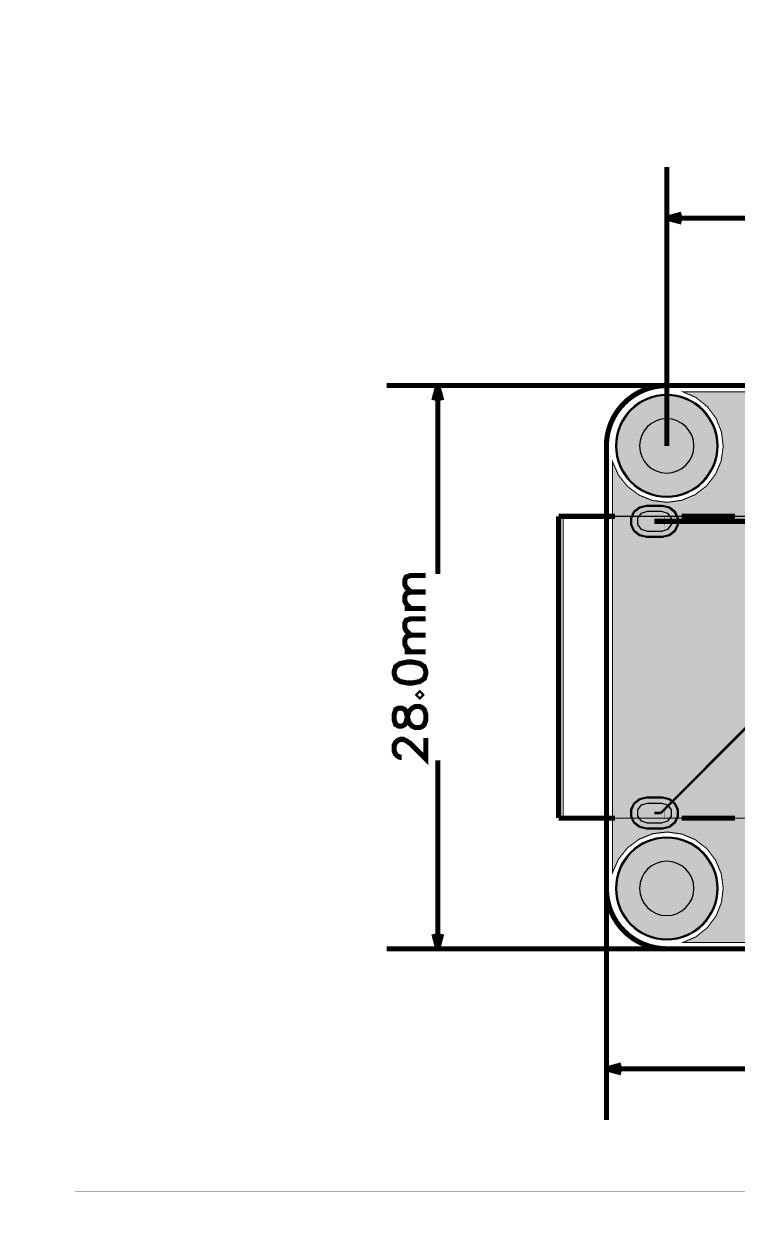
# Model space of a CAD drawing. Header units: millimetres. Extents: x -29 to 68.7, y -13.3 to 46.
# Drawn here: x -29 to 6.5, y -13.3 to 46 of the extents above; entities that cross this region are included whole.
import ezdxf

# ---------------------------------------------------------------- set-up
doc = ezdxf.new("R2010")
doc.units = ezdxf.units.MM
doc.header["$MEASUREMENT"] = 0
for name, color, linetype, true_color in [('Board-Outline-Layer', 7, 'Continuous', 0xff00ff), ('Bottom-Layer', 7, 'Continuous', 0x0000ff), ('Bottom-Paste-Mask-Layer', 7, 'Continuous', 0x800000), ('Bottom-Solder-Mask-Layer', 7, 'Continuous', 0xaa00ff), ('Component-Shape-Layer', 7, 'Continuous', 0x00cccc), ('Document-Layer', 7, 'Continuous', 0xffffff), ('Hole-Layer', 7, 'Continuous', 0x222222), ('Inner1', 7, 'Continuous', 0x999966), ('Multi-Layer', 7, 'Continuous', 0xc0c0c0), ('Pin-Soldering-Layer', 7, 'Continuous', 0xcc9999), ('Top-Layer', 7, 'Continuous', 0xff0000), ('Top-Paste-Mask-Layer', 7, 'Continuous', 0x808080), ('Top-Silkscreen-Layer', 7, 'Continuous', 0xffcc00), ('Top-Solder-Mask-Layer', 7, 'Continuous', 0x800080)]:
    doc.layers.add(name, color=color, linetype=linetype, true_color=true_color)

msp = doc.modelspace()

# ---------------------------------------------------------------- hatches: boundary and pattern name
at = {"layer": 'Bottom-Layer'}
for points in [[(4.985, 4.985), (4.411, 5.427), (3.744, 5.707), (3.026, 5.807), (2.307, 5.721), (1.635, 5.453), (1.053, 5.022), (0.6, 4.457), (0.307, 3.794), (0.307, 24.206), (0.6, 23.544), (1.053, 22.978), (1.635, 22.547), (2.307, 22.279), (3.026, 22.193), (3.744, 22.293), (4.411, 22.573), (4.985, 23.015), (5.427, 23.589), (5.707, 24.257), (5.807, 24.974), (5.721, 25.693), (5.453, 26.366), (5.022, 26.948), (4.457, 27.4), (3.794, 27.693), (8.705, 27.693), (8.531, 27.437), (8.538, 27.128), (8.723, 26.881), (9.017, 26.787), (9.311, 26.881), (9.496, 27.128), (9.503, 27.437), (9.329, 27.693), (39.206, 27.693), (38.544, 27.4), (37.978, 26.948), (37.547, 26.366), (37.28, 25.693), (37.193, 24.974), (37.293, 24.257), (37.573, 23.589), (38.015, 23.015), (38.589, 22.573), (39.257, 22.293), (39.974, 22.193), (40.693, 22.279), (41.366, 22.547), (41.948, 22.978), (42.4, 23.544), (42.693, 24.206), (42.693, 3.794), (42.4, 4.457), (41.948, 5.022), (41.366, 5.453), (40.693, 5.721), (39.974, 5.807), (39.257, 5.707), (38.589, 5.427), (38.015, 4.985), (37.573, 4.411), (37.293, 3.744), (37.193, 3.026), (37.28, 2.307), (37.547, 1.635), (37.978, 1.053), (38.544, 0.6), (39.206, 0.307), (3.794, 0.307), (4.457, 0.6), (5.022, 1.053), (5.453, 1.635), (5.721, 2.307), (5.807, 3.026), (5.707, 3.744), (5.427, 4.411)], [(0.5, 25, 1), (5.5, 25, 1)], [(1.99, 20.498), (1.665, 20.572), (1.404, 20.78), (1.259, 21.081), (1.259, 21.414), (1.404, 21.715), (1.665, 21.923), (1.99, 21.998), (2.79, 21.998), (3.115, 21.923), (3.376, 21.715), (3.521, 21.414), (3.521, 21.081), (3.376, 20.78), (3.115, 20.572), (2.79, 20.498)], [(1.99, 5.997), (1.665, 6.072), (1.404, 6.28), (1.259, 6.58), (1.259, 6.914), (1.404, 7.215), (1.665, 7.423), (1.99, 7.497), (2.79, 7.497), (3.115, 7.423), (3.376, 7.215), (3.521, 6.914), (3.521, 6.58), (3.376, 6.28), (3.115, 6.072), (2.79, 5.997)], [(0.5, 3, 1), (5.5, 3, 1)]]:
    msp.add_hatch(color=256, dxfattribs=at).paths.add_polyline_path(points)
at = {"layer": 'Bottom-Paste-Mask-Layer'}
for points in [[(0.5, 25, 1), (5.5, 25, 1)], [(1.99, 20.498), (1.665, 20.572), (1.404, 20.78), (1.259, 21.081), (1.259, 21.414), (1.404, 21.715), (1.665, 21.923), (1.99, 21.998), (2.79, 21.998), (3.115, 21.923), (3.376, 21.715), (3.521, 21.414), (3.521, 21.081), (3.376, 20.78), (3.115, 20.572), (2.79, 20.498)], [(1.99, 5.997), (1.665, 6.072), (1.404, 6.28), (1.259, 6.58), (1.259, 6.914), (1.404, 7.215), (1.665, 7.423), (1.99, 7.497), (2.79, 7.497), (3.115, 7.423), (3.376, 7.215), (3.521, 6.914), (3.521, 6.58), (3.376, 6.28), (3.115, 6.072), (2.79, 5.997)], [(0.5, 3, 1), (5.5, 3, 1)]]:
    msp.add_hatch(color=256, dxfattribs=at).paths.add_polyline_path(points)
at = {"layer": 'Bottom-Solder-Mask-Layer'}
for points in [[(0.449, 25, 1), (5.551, 25, 1)], [(1.99, 20.447), (1.643, 20.526), (1.364, 20.748), (1.209, 21.069), (1.209, 21.426), (1.364, 21.747), (1.643, 21.969), (1.99, 22.048), (2.79, 22.048), (3.137, 21.969), (3.416, 21.747), (3.571, 21.426), (3.571, 21.069), (3.416, 20.748), (3.137, 20.526), (2.79, 20.447)], [(1.99, 5.947), (1.643, 6.026), (1.364, 6.248), (1.209, 6.569), (1.209, 6.926), (1.364, 7.247), (1.643, 7.469), (1.99, 7.548), (2.79, 7.548), (3.137, 7.469), (3.416, 7.247), (3.571, 6.926), (3.571, 6.569), (3.416, 6.248), (3.137, 6.026), (2.79, 5.947)], [(0.449, 3, 1), (5.551, 3, 1)]]:
    msp.add_hatch(color=256, dxfattribs=at).paths.add_polyline_path(points)
at = {"layer": 'Hole-Layer'}
for points in [[(1.65, 25, 1), (4.35, 25, 1)], [(2.04, 20.747), (1.746, 20.843), (1.565, 21.093), (1.565, 21.402), (1.746, 21.652), (2.04, 21.747), (2.74, 21.747), (3.034, 21.652), (3.216, 21.402), (3.216, 21.093), (3.034, 20.843), (2.74, 20.747)], [(2.04, 6.247), (1.746, 6.343), (1.565, 6.593), (1.565, 6.902), (1.746, 7.152), (2.04, 7.247), (2.74, 7.247), (3.034, 7.152), (3.216, 6.902), (3.216, 6.593), (3.034, 6.343), (2.74, 6.247)], [(1.65, 3, 1), (4.35, 3, 1)]]:
    msp.add_hatch(color=256, dxfattribs=at).paths.add_polyline_path(points)
at = {"layer": 'Inner1'}
msp.add_hatch(color=256, dxfattribs=at).paths.add_polyline_path([(4.985, 23.015), (5.427, 23.589), (5.707, 24.257), (5.807, 24.974), (5.721, 25.693), (5.453, 26.366), (5.022, 26.948), (4.457, 27.4), (3.794, 27.693), (8.705, 27.693), (8.531, 27.437), (8.538, 27.128), (8.723, 26.881), (9.017, 26.787), (9.311, 26.881), (9.496, 27.128), (9.503, 27.437), (9.329, 27.693), (39.206, 27.693), (38.544, 27.4), (37.978, 26.948), (37.547, 26.366), (37.28, 25.693), (37.193, 24.974), (37.293, 24.257), (37.573, 23.589), (38.015, 23.015), (38.589, 22.573), (39.257, 22.293), (39.974, 22.193), (40.693, 22.279), (41.366, 22.547), (41.948, 22.978), (42.4, 23.544), (42.693, 24.206), (42.693, 3.794), (42.4, 4.457), (41.948, 5.022), (41.366, 5.453), (40.693, 5.721), (39.974, 5.807), (39.257, 5.707), (38.589, 5.427), (38.015, 4.985), (37.573, 4.411), (37.293, 3.744), (37.193, 3.026), (37.28, 2.307), (37.547, 1.635), (37.978, 1.053), (38.544, 0.6), (39.206, 0.307), (3.794, 0.307), (4.457, 0.6), (5.022, 1.053), (5.453, 1.635), (5.721, 2.307), (5.807, 3.026), (5.707, 3.744), (5.427, 4.411), (4.985, 4.985), (4.411, 5.427), (3.744, 5.707), (3.026, 5.807), (2.307, 5.721), (1.635, 5.453), (1.053, 5.022), (0.6, 4.457), (0.307, 3.794), (0.307, 24.206), (0.6, 23.544), (1.053, 22.978), (1.635, 22.547), (2.307, 22.279), (3.026, 22.193), (3.744, 22.293), (4.411, 22.573)])
at = {"layer": 'Multi-Layer'}
for points in [[(0.5, 25, 1), (5.5, 25, 1)], [(0.5, 25, 1), (5.5, 25, 1)], [(0.5, 25, 1), (5.5, 25, 1)], [(1.99, 20.498), (1.665, 20.572), (1.404, 20.78), (1.259, 21.081), (1.259, 21.414), (1.404, 21.715), (1.665, 21.923), (1.99, 21.998), (2.79, 21.998), (3.115, 21.923), (3.376, 21.715), (3.521, 21.414), (3.521, 21.081), (3.376, 20.78), (3.115, 20.572), (2.79, 20.498)], [(1.99, 20.498), (1.665, 20.572), (1.404, 20.78), (1.259, 21.081), (1.259, 21.414), (1.404, 21.715), (1.665, 21.923), (1.99, 21.998), (2.79, 21.998), (3.115, 21.923), (3.376, 21.715), (3.521, 21.414), (3.521, 21.081), (3.376, 20.78), (3.115, 20.572), (2.79, 20.498)], [(1.99, 20.498), (1.665, 20.572), (1.404, 20.78), (1.259, 21.081), (1.259, 21.414), (1.404, 21.715), (1.665, 21.923), (1.99, 21.998), (2.79, 21.998), (3.115, 21.923), (3.376, 21.715), (3.521, 21.414), (3.521, 21.081), (3.376, 20.78), (3.115, 20.572), (2.79, 20.498)], [(1.99, 5.997), (1.665, 6.072), (1.404, 6.28), (1.259, 6.58), (1.259, 6.914), (1.404, 7.215), (1.665, 7.423), (1.99, 7.497), (2.79, 7.497), (3.115, 7.423), (3.376, 7.215), (3.521, 6.914), (3.521, 6.58), (3.376, 6.28), (3.115, 6.072), (2.79, 5.997)], [(1.99, 5.997), (1.665, 6.072), (1.404, 6.28), (1.259, 6.58), (1.259, 6.914), (1.404, 7.215), (1.665, 7.423), (1.99, 7.497), (2.79, 7.497), (3.115, 7.423), (3.376, 7.215), (3.521, 6.914), (3.521, 6.58), (3.376, 6.28), (3.115, 6.072), (2.79, 5.997)], [(1.99, 5.997), (1.665, 6.072), (1.404, 6.28), (1.259, 6.58), (1.259, 6.914), (1.404, 7.215), (1.665, 7.423), (1.99, 7.497), (2.79, 7.497), (3.115, 7.423), (3.376, 7.215), (3.521, 6.914), (3.521, 6.58), (3.376, 6.28), (3.115, 6.072), (2.79, 5.997)], [(0.5, 3, 1), (5.5, 3, 1)], [(0.5, 3, 1), (5.5, 3, 1)], [(0.5, 3, 1), (5.5, 3, 1)]]:
    msp.add_hatch(color=256, dxfattribs=at).paths.add_polyline_path(points)
at = {"layer": 'Pin-Soldering-Layer'}
for points in [[(2.89, 21.498), (2.89, 20.997), (1.89, 20.997), (1.89, 21.498)], [(2.89, 21.498), (2.89, 20.997), (1.89, 20.997), (1.89, 21.498)], [(2.89, 6.997), (2.89, 6.497), (1.89, 6.497), (1.89, 6.997)], [(2.89, 6.997), (2.89, 6.497), (1.89, 6.497), (1.89, 6.997)]]:
    msp.add_hatch(color=256, dxfattribs=at).paths.add_polyline_path(points)
at = {"layer": 'Top-Layer'}
for points in [[(4.985, 23.015), (5.427, 23.589), (5.707, 24.257), (5.807, 24.974), (5.721, 25.693), (5.453, 26.366), (5.022, 26.948), (4.457, 27.4), (3.794, 27.693), (8.705, 27.693), (8.555, 27.502), (8.511, 27.264), (8.583, 27.032), (8.583, 26.991), (8.367, 26.9), (8.278, 26.684), (8.278, 25.877), (8.368, 25.66), (8.585, 25.57), (9.449, 25.57), (9.666, 25.66), (9.756, 25.877), (9.756, 26.684), (9.667, 26.9), (9.451, 26.991), (9.451, 27.032), (9.523, 27.264), (9.479, 27.502), (9.329, 27.693), (39.206, 27.693), (38.544, 27.4), (37.978, 26.948), (37.547, 26.366), (37.28, 25.693), (37.193, 24.974), (37.293, 24.257), (37.573, 23.589), (38.015, 23.015), (38.589, 22.573), (39.257, 22.293), (39.974, 22.193), (40.693, 22.279), (41.366, 22.547), (41.948, 22.978), (42.4, 23.544), (42.693, 24.206), (42.693, 3.794), (42.4, 4.457), (41.948, 5.022), (41.366, 5.453), (40.693, 5.721), (39.974, 5.807), (39.257, 5.707), (38.589, 5.427), (38.015, 4.985), (37.573, 4.411), (37.293, 3.744), (37.193, 3.026), (37.28, 2.307), (37.547, 1.635), (37.978, 1.053), (38.544, 0.6), (39.206, 0.307), (3.794, 0.307), (4.457, 0.6), (5.022, 1.053), (5.453, 1.635), (5.721, 2.307), (5.807, 3.026), (5.707, 3.744), (5.427, 4.411), (4.985, 4.985), (4.411, 5.427), (3.744, 5.707), (3.026, 5.807), (2.307, 5.721), (1.635, 5.453), (1.053, 5.022), (0.6, 4.457), (0.307, 3.794), (0.307, 24.206), (0.6, 23.544), (1.053, 22.978), (1.635, 22.547), (2.307, 22.279), (3.026, 22.193), (3.744, 22.293), (4.411, 22.573)], [(0.5, 25, 1), (5.5, 25, 1)], [(1.99, 20.498), (1.665, 20.572), (1.404, 20.78), (1.259, 21.081), (1.259, 21.414), (1.404, 21.715), (1.665, 21.923), (1.99, 21.998), (2.79, 21.998), (3.115, 21.923), (3.376, 21.715), (3.521, 21.414), (3.521, 21.081), (3.376, 20.78), (3.115, 20.572), (2.79, 20.498)], [(1.99, 5.997), (1.665, 6.072), (1.404, 6.28), (1.259, 6.58), (1.259, 6.914), (1.404, 7.215), (1.665, 7.423), (1.99, 7.497), (2.79, 7.497), (3.115, 7.423), (3.376, 7.215), (3.521, 6.914), (3.521, 6.58), (3.376, 6.28), (3.115, 6.072), (2.79, 5.997)], [(0.5, 3, 1), (5.5, 3, 1)]]:
    msp.add_hatch(color=256, dxfattribs=at).paths.add_polyline_path(points)
at = {"layer": 'Top-Paste-Mask-Layer'}
for points in [[(0.5, 25, 1), (5.5, 25, 1)], [(3.538, 21.191), (3.54, 21.229), (3.54, 21.266), (3.538, 21.304), (3.534, 21.341), (3.529, 21.378), (3.521, 21.414), (3.512, 21.451), (3.501, 21.486), (3.488, 21.522), (3.474, 21.556), (3.457, 21.59), (3.439, 21.623), (3.42, 21.654), (3.399, 21.685), (3.376, 21.715), (3.352, 21.744), (3.327, 21.771), (3.3, 21.797), (3.272, 21.822), (3.243, 21.845), (3.212, 21.867), (3.181, 21.887), (3.149, 21.906), (3.115, 21.923), (3.081, 21.939), (3.046, 21.952), (3.011, 21.964), (2.975, 21.974), (2.939, 21.983), (2.902, 21.989), (2.865, 21.994), (2.827, 21.997), (2.79, 21.998), (1.99, 21.998), (1.953, 21.997), (1.915, 21.994), (1.878, 21.989), (1.841, 21.983), (1.805, 21.974), (1.769, 21.964), (1.733, 21.952), (1.699, 21.939), (1.665, 21.923), (1.631, 21.906), (1.599, 21.887), (1.567, 21.867), (1.537, 21.845), (1.508, 21.822), (1.48, 21.797), (1.453, 21.771), (1.428, 21.744), (1.404, 21.715), (1.381, 21.685), (1.36, 21.654), (1.34, 21.623), (1.323, 21.59), (1.306, 21.556), (1.292, 21.522), (1.279, 21.486), (1.268, 21.451), (1.259, 21.414), (1.251, 21.378), (1.246, 21.341), (1.242, 21.304), (1.24, 21.266), (1.24, 21.229), (1.242, 21.191), (1.246, 21.154), (1.251, 21.117), (1.259, 21.081), (1.268, 21.044), (1.279, 21.009), (1.292, 20.973), (1.306, 20.939), (1.323, 20.905), (1.34, 20.873), (1.36, 20.841), (1.381, 20.81), (1.404, 20.78), (1.428, 20.751), (1.453, 20.724), (1.48, 20.698), (1.508, 20.673), (1.537, 20.65), (1.567, 20.628), (1.599, 20.608), (1.631, 20.589), (1.665, 20.572), (1.699, 20.556), (1.733, 20.543), (1.769, 20.531), (1.805, 20.521), (1.841, 20.512), (1.878, 20.506), (1.915, 20.501), (1.953, 20.498), (1.99, 20.497), (2.79, 20.497), (2.827, 20.498), (2.865, 20.501), (2.902, 20.506), (2.939, 20.512), (2.975, 20.521), (3.011, 20.531), (3.046, 20.543), (3.081, 20.556), (3.115, 20.572), (3.149, 20.589), (3.181, 20.608), (3.212, 20.628), (3.243, 20.65), (3.272, 20.673), (3.3, 20.698), (3.327, 20.724), (3.352, 20.751), (3.376, 20.78), (3.399, 20.81), (3.42, 20.841), (3.439, 20.873), (3.457, 20.905), (3.474, 20.939), (3.488, 20.973), (3.501, 21.009), (3.512, 21.044), (3.521, 21.081), (3.529, 21.117), (3.534, 21.154)], [(3.538, 21.191), (3.54, 21.229), (3.54, 21.266), (3.538, 21.304), (3.534, 21.341), (3.529, 21.378), (3.521, 21.414), (3.512, 21.451), (3.501, 21.486), (3.488, 21.522), (3.474, 21.556), (3.457, 21.59), (3.439, 21.623), (3.42, 21.654), (3.399, 21.685), (3.376, 21.715), (3.352, 21.744), (3.327, 21.771), (3.3, 21.797), (3.272, 21.822), (3.243, 21.845), (3.212, 21.867), (3.181, 21.887), (3.149, 21.906), (3.115, 21.923), (3.081, 21.939), (3.046, 21.952), (3.011, 21.964), (2.975, 21.974), (2.939, 21.983), (2.902, 21.989), (2.865, 21.994), (2.827, 21.997), (2.79, 21.998), (1.99, 21.998), (1.953, 21.997), (1.915, 21.994), (1.878, 21.989), (1.841, 21.983), (1.805, 21.974), (1.769, 21.964), (1.733, 21.952), (1.699, 21.939), (1.665, 21.923), (1.631, 21.906), (1.599, 21.887), (1.567, 21.867), (1.537, 21.845), (1.508, 21.822), (1.48, 21.797), (1.453, 21.771), (1.428, 21.744), (1.404, 21.715), (1.381, 21.685), (1.36, 21.654), (1.34, 21.623), (1.323, 21.59), (1.306, 21.556), (1.292, 21.522), (1.279, 21.486), (1.268, 21.451), (1.259, 21.414), (1.251, 21.378), (1.246, 21.341), (1.242, 21.304), (1.24, 21.266), (1.24, 21.229), (1.242, 21.191), (1.246, 21.154), (1.251, 21.117), (1.259, 21.081), (1.268, 21.044), (1.279, 21.009), (1.292, 20.973), (1.306, 20.939), (1.323, 20.905), (1.34, 20.873), (1.36, 20.841), (1.381, 20.81), (1.404, 20.78), (1.428, 20.751), (1.453, 20.724), (1.48, 20.698), (1.508, 20.673), (1.537, 20.65), (1.567, 20.628), (1.599, 20.608), (1.631, 20.589), (1.665, 20.572), (1.699, 20.556), (1.733, 20.543), (1.769, 20.531), (1.805, 20.521), (1.841, 20.512), (1.878, 20.506), (1.915, 20.501), (1.953, 20.498), (1.99, 20.497), (2.79, 20.497), (2.827, 20.498), (2.865, 20.501), (2.902, 20.506), (2.939, 20.512), (2.975, 20.521), (3.011, 20.531), (3.046, 20.543), (3.081, 20.556), (3.115, 20.572), (3.149, 20.589), (3.181, 20.608), (3.212, 20.628), (3.243, 20.65), (3.272, 20.673), (3.3, 20.698), (3.327, 20.724), (3.352, 20.751), (3.376, 20.78), (3.399, 20.81), (3.42, 20.841), (3.439, 20.873), (3.457, 20.905), (3.474, 20.939), (3.488, 20.973), (3.501, 21.009), (3.512, 21.044), (3.521, 21.081), (3.529, 21.117), (3.534, 21.154)], [(1.99, 20.498), (1.665, 20.572), (1.404, 20.78), (1.259, 21.081), (1.259, 21.414), (1.404, 21.715), (1.665, 21.923), (1.99, 21.998), (2.79, 21.998), (3.115, 21.923), (3.376, 21.715), (3.521, 21.414), (3.521, 21.081), (3.376, 20.78), (3.115, 20.572), (2.79, 20.498)], [(3.54, 6.766), (3.538, 6.803), (3.534, 6.841), (3.529, 6.878), (3.521, 6.914), (3.512, 6.951), (3.501, 6.986), (3.488, 7.021), (3.474, 7.056), (3.457, 7.09), (3.439, 7.122), (3.42, 7.154), (3.399, 7.185), (3.376, 7.215), (3.352, 7.244), (3.327, 7.271), (3.3, 7.297), (3.272, 7.322), (3.243, 7.345), (3.212, 7.367), (3.181, 7.387), (3.149, 7.406), (3.115, 7.423), (3.081, 7.438), (3.046, 7.452), (3.011, 7.464), (2.975, 7.474), (2.939, 7.483), (2.902, 7.489), (2.865, 7.494), (2.827, 7.496), (2.79, 7.497), (1.99, 7.497), (1.953, 7.496), (1.915, 7.494), (1.878, 7.489), (1.841, 7.483), (1.805, 7.474), (1.769, 7.464), (1.733, 7.452), (1.699, 7.438), (1.665, 7.423), (1.631, 7.406), (1.599, 7.387), (1.567, 7.367), (1.537, 7.345), (1.508, 7.322), (1.48, 7.297), (1.453, 7.271), (1.428, 7.244), (1.404, 7.215), (1.381, 7.185), (1.36, 7.154), (1.34, 7.122), (1.323, 7.09), (1.306, 7.056), (1.292, 7.021), (1.279, 6.986), (1.268, 6.951), (1.259, 6.914), (1.251, 6.878), (1.246, 6.841), (1.242, 6.803), (1.24, 6.766), (1.24, 6.729), (1.242, 6.691), (1.246, 6.654), (1.251, 6.617), (1.259, 6.58), (1.268, 6.544), (1.279, 6.509), (1.292, 6.473), (1.306, 6.439), (1.323, 6.405), (1.34, 6.372), (1.36, 6.34), (1.381, 6.31), (1.404, 6.28), (1.428, 6.251), (1.453, 6.224), (1.48, 6.198), (1.508, 6.173), (1.537, 6.15), (1.567, 6.128), (1.599, 6.107), (1.631, 6.089), (1.665, 6.072), (1.699, 6.056), (1.733, 6.043), (1.769, 6.031), (1.805, 6.021), (1.841, 6.012), (1.878, 6.006), (1.915, 6.001), (1.953, 5.998), (1.99, 5.997), (2.79, 5.997), (2.827, 5.998), (2.865, 6.001), (2.902, 6.006), (2.939, 6.012), (2.975, 6.021), (3.011, 6.031), (3.046, 6.043), (3.081, 6.056), (3.115, 6.072), (3.149, 6.089), (3.181, 6.107), (3.212, 6.128), (3.243, 6.15), (3.272, 6.173), (3.3, 6.198), (3.327, 6.224), (3.352, 6.251), (3.376, 6.28), (3.399, 6.31), (3.42, 6.34), (3.439, 6.372), (3.457, 6.405), (3.474, 6.439), (3.488, 6.473), (3.501, 6.509), (3.512, 6.544), (3.521, 6.58), (3.529, 6.617), (3.534, 6.654), (3.538, 6.691), (3.54, 6.729)], [(3.54, 6.766), (3.538, 6.803), (3.534, 6.841), (3.529, 6.878), (3.521, 6.914), (3.512, 6.951), (3.501, 6.986), (3.488, 7.021), (3.474, 7.056), (3.457, 7.09), (3.439, 7.122), (3.42, 7.154), (3.399, 7.185), (3.376, 7.215), (3.352, 7.244), (3.327, 7.271), (3.3, 7.297), (3.272, 7.322), (3.243, 7.345), (3.212, 7.367), (3.181, 7.387), (3.149, 7.406), (3.115, 7.423), (3.081, 7.438), (3.046, 7.452), (3.011, 7.464), (2.975, 7.474), (2.939, 7.483), (2.902, 7.489), (2.865, 7.494), (2.827, 7.496), (2.79, 7.497), (1.99, 7.497), (1.953, 7.496), (1.915, 7.494), (1.878, 7.489), (1.841, 7.483), (1.805, 7.474), (1.769, 7.464), (1.733, 7.452), (1.699, 7.438), (1.665, 7.423), (1.631, 7.406), (1.599, 7.387), (1.567, 7.367), (1.537, 7.345), (1.508, 7.322), (1.48, 7.297), (1.453, 7.271), (1.428, 7.244), (1.404, 7.215), (1.381, 7.185), (1.36, 7.154), (1.34, 7.122), (1.323, 7.09), (1.306, 7.056), (1.292, 7.021), (1.279, 6.986), (1.268, 6.951), (1.259, 6.914), (1.251, 6.878), (1.246, 6.841), (1.242, 6.803), (1.24, 6.766), (1.24, 6.729), (1.242, 6.691), (1.246, 6.654), (1.251, 6.617), (1.259, 6.58), (1.268, 6.544), (1.279, 6.509), (1.292, 6.473), (1.306, 6.439), (1.323, 6.405), (1.34, 6.372), (1.36, 6.34), (1.381, 6.31), (1.404, 6.28), (1.428, 6.251), (1.453, 6.224), (1.48, 6.198), (1.508, 6.173), (1.537, 6.15), (1.567, 6.128), (1.599, 6.107), (1.631, 6.089), (1.665, 6.072), (1.699, 6.056), (1.733, 6.043), (1.769, 6.031), (1.805, 6.021), (1.841, 6.012), (1.878, 6.006), (1.915, 6.001), (1.953, 5.998), (1.99, 5.997), (2.79, 5.997), (2.827, 5.998), (2.865, 6.001), (2.902, 6.006), (2.939, 6.012), (2.975, 6.021), (3.011, 6.031), (3.046, 6.043), (3.081, 6.056), (3.115, 6.072), (3.149, 6.089), (3.181, 6.107), (3.212, 6.128), (3.243, 6.15), (3.272, 6.173), (3.3, 6.198), (3.327, 6.224), (3.352, 6.251), (3.376, 6.28), (3.399, 6.31), (3.42, 6.34), (3.439, 6.372), (3.457, 6.405), (3.474, 6.439), (3.488, 6.473), (3.501, 6.509), (3.512, 6.544), (3.521, 6.58), (3.529, 6.617), (3.534, 6.654), (3.538, 6.691), (3.54, 6.729)], [(1.99, 5.997), (1.665, 6.072), (1.404, 6.28), (1.259, 6.58), (1.259, 6.914), (1.404, 7.215), (1.665, 7.423), (1.99, 7.497), (2.79, 7.497), (3.115, 7.423), (3.376, 7.215), (3.521, 6.914), (3.521, 6.58), (3.376, 6.28), (3.115, 6.072), (2.79, 5.997)], [(0.5, 3, 1), (5.5, 3, 1)]]:
    msp.add_hatch(color=256, dxfattribs=at).paths.add_polyline_path(points)
at = {"layer": 'Top-Solder-Mask-Layer'}
for points in [[(0.449, 25, 1), (5.551, 25, 1)], [(1.99, 20.447), (1.643, 20.526), (1.364, 20.748), (1.209, 21.069), (1.209, 21.426), (1.364, 21.747), (1.643, 21.969), (1.99, 22.048), (2.79, 22.048), (3.137, 21.969), (3.416, 21.747), (3.571, 21.426), (3.571, 21.069), (3.416, 20.748), (3.137, 20.526), (2.79, 20.447)], [(1.99, 5.947), (1.643, 6.026), (1.364, 6.248), (1.209, 6.569), (1.209, 6.926), (1.364, 7.247), (1.643, 7.469), (1.99, 7.548), (2.79, 7.548), (3.137, 7.469), (3.416, 7.247), (3.571, 6.926), (3.571, 6.569), (3.416, 6.248), (3.137, 6.026), (2.79, 5.947)], [(0.449, 3, 1), (5.551, 3, 1)]]:
    msp.add_hatch(color=256, dxfattribs=at).paths.add_polyline_path(points)

# ---------------------------------------------------------------- linework, layer by layer
at = {"layer": 'Board-Outline-Layer', "const_width": 0.254}
msp.add_lwpolyline([(0, 3), (0, 25, -0.414), (3, 28), (40, 28, -0.414), (43, 25), (43, 3, -0.414), (40, 0), (3, 0, -0.414)], format="xyb", close=True, dxfattribs=at)
at = {"layer": 'Bottom-Layer', "const_width": 0.00508}
msp.add_lwpolyline([(-28.956, -13.335), (-28.956, 45.974), (61.087, 45.974), (61.087, -13.335)], close=True, dxfattribs=at)
at = {"layer": 'Bottom-Layer', "const_width": 0.0508}
msp.add_lwpolyline([(39.206, 0.307), (3.794, 0.307), (4.457, 0.6), (5.022, 1.053), (5.453, 1.635), (5.721, 2.307), (5.807, 3.026), (5.707, 3.744), (5.427, 4.411), (4.985, 4.985), (4.411, 5.427), (3.744, 5.707), (3.026, 5.807), (2.307, 5.721), (1.635, 5.453), (1.053, 5.022), (0.6, 4.457), (0.307, 3.794), (0.307, 24.206), (0.6, 23.544), (1.053, 22.978), (1.635, 22.547), (2.307, 22.279), (3.026, 22.193), (3.744, 22.293), (4.411, 22.573), (4.985, 23.015), (5.427, 23.589), (5.707, 24.257), (5.807, 24.974), (5.721, 25.693), (5.453, 26.366), (5.022, 26.948), (4.457, 27.4), (3.794, 27.693), (8.705, 27.693)], dxfattribs=at)
at = {"layer": 'Bottom-Layer'}
for points in [[(0.5, 25, 1), (5.5, 25, 1)], [(0.5, 3, 1), (5.5, 3, 1)]]:
    msp.add_lwpolyline(points, format="xyb", close=True, dxfattribs=at)
for points in [[(1.99, 20.498), (1.665, 20.572), (1.404, 20.78), (1.259, 21.081), (1.259, 21.414), (1.404, 21.715), (1.665, 21.923), (1.99, 21.998), (2.79, 21.998), (3.115, 21.923), (3.376, 21.715), (3.521, 21.414), (3.521, 21.081), (3.376, 20.78), (3.115, 20.572), (2.79, 20.498)], [(1.99, 5.997), (1.665, 6.072), (1.404, 6.28), (1.259, 6.58), (1.259, 6.914), (1.404, 7.215), (1.665, 7.423), (1.99, 7.497), (2.79, 7.497), (3.115, 7.423), (3.376, 7.215), (3.521, 6.914), (3.521, 6.58), (3.376, 6.28), (3.115, 6.072), (2.79, 5.997)]]:
    msp.add_lwpolyline(points, close=True, dxfattribs=at)
at = {"layer": 'Bottom-Paste-Mask-Layer'}
for points in [[(0.5, 25, 1), (5.5, 25, 1)], [(0.5, 3, 1), (5.5, 3, 1)]]:
    msp.add_lwpolyline(points, format="xyb", close=True, dxfattribs=at)
for points in [[(1.99, 20.498), (1.665, 20.572), (1.404, 20.78), (1.259, 21.081), (1.259, 21.414), (1.404, 21.715), (1.665, 21.923), (1.99, 21.998), (2.79, 21.998), (3.115, 21.923), (3.376, 21.715), (3.521, 21.414), (3.521, 21.081), (3.376, 20.78), (3.115, 20.572), (2.79, 20.498)], [(1.99, 5.997), (1.665, 6.072), (1.404, 6.28), (1.259, 6.58), (1.259, 6.914), (1.404, 7.215), (1.665, 7.423), (1.99, 7.497), (2.79, 7.497), (3.115, 7.423), (3.376, 7.215), (3.521, 6.914), (3.521, 6.58), (3.376, 6.28), (3.115, 6.072), (2.79, 5.997)]]:
    msp.add_lwpolyline(points, close=True, dxfattribs=at)
at = {"layer": 'Bottom-Solder-Mask-Layer'}
for points in [[(0.449, 25, 1), (5.551, 25, 1)], [(0.449, 3, 1), (5.551, 3, 1)]]:
    msp.add_lwpolyline(points, format="xyb", close=True, dxfattribs=at)
for points in [[(1.99, 20.447), (1.643, 20.526), (1.364, 20.748), (1.209, 21.069), (1.209, 21.426), (1.364, 21.747), (1.643, 21.969), (1.99, 22.048), (2.79, 22.048), (3.137, 21.969), (3.416, 21.747), (3.571, 21.426), (3.571, 21.069), (3.416, 20.748), (3.137, 20.526), (2.79, 20.447)], [(1.99, 5.947), (1.643, 6.026), (1.364, 6.248), (1.209, 6.569), (1.209, 6.926), (1.364, 7.247), (1.643, 7.469), (1.99, 7.548), (2.79, 7.548), (3.137, 7.469), (3.416, 7.247), (3.571, 6.926), (3.571, 6.569), (3.416, 6.248), (3.137, 6.026), (2.79, 5.947)]]:
    msp.add_lwpolyline(points, close=True, dxfattribs=at)
at = {"layer": 'Component-Shape-Layer', "const_width": 0.0508}
msp.add_lwpolyline([(-2.15, 21.497), (10, 21.497), (10, 6.497), (-2.15, 6.497)], close=True, dxfattribs=at)
msp.add_lwpolyline([(-2.15, 21.497), (10, 21.497), (10, 6.497), (-2.15, 6.497)], close=True, dxfattribs=at)
at = {"layer": 'Document-Layer', "const_width": 0.254}
for points in [[(3, 25), (3, 38.862)], [(3, 36.322), (3.736, 36.519)], [(3, 36.322), (3.736, 36.125)], [(3, 36.322), (16.866, 36.322)], [(3, 28), (-10.922, 28)], [(-8.382, 28), (-8.579, 27.264)], [(-8.382, 28), (-8.185, 27.264)], [(-8.382, 28), (-8.382, 18.634)], [(-9.726, 17.738), (-9.949, 17.961), (-10.025, 18.111), (-10.025, 18.335), (-9.949, 18.484), (-9.726, 18.558), (-8.981, 18.558)], [(-9.726, 16.917), (-9.949, 17.141), (-10.025, 17.291), (-10.025, 17.514), (-9.949, 17.664), (-9.726, 17.738), (-8.981, 17.738)], [(-10.025, 16.917), (-8.981, 16.917)], [(-9.726, 15.586), (-9.949, 15.81), (-10.025, 15.96), (-10.025, 16.183), (-9.949, 16.333), (-9.726, 16.407), (-8.981, 16.407)], [(-9.726, 14.766), (-9.949, 14.989), (-10.025, 15.139), (-10.025, 15.363), (-9.949, 15.513), (-9.726, 15.586), (-8.981, 15.586)], [(-10.025, 14.766), (-8.981, 14.766)], [(-10.175, 9.516), (-10.249, 9.516), (-10.399, 9.592), (-10.472, 9.666), (-10.546, 9.815), (-10.546, 10.113), (-10.472, 10.262), (-10.399, 10.339), (-10.249, 10.412), (-10.099, 10.412), (-9.949, 10.339), (-9.726, 10.189), (-8.981, 9.442), (-8.981, 10.486)], [(-8.382, 9.366), (-8.382, 0)], [(0, 3), (0, -8.509)], [(-8.382, 0), (-8.579, 0.736)], [(-8.382, 0), (-8.185, 0.736)], [(3, 0), (-10.922, 0)], [(0, -5.969), (0.736, -5.772)], [(0, -5.969), (0.736, -6.166)], [(0, -5.969), (16.828, -5.969)]]:
    msp.add_lwpolyline(points, dxfattribs=at)
for points in [[(-10.546, 13.658), (-10.472, 13.435), (-10.249, 13.285), (-9.876, 13.211), (-9.652, 13.211), (-9.279, 13.285), (-9.055, 13.435), (-8.981, 13.658), (-8.981, 13.808), (-9.055, 14.032), (-9.279, 14.182), (-9.652, 14.255), (-9.876, 14.255), (-10.249, 14.182), (-10.472, 14.032), (-10.546, 13.808)], [(-9.352, 12.625), (-9.279, 12.551), (-9.205, 12.625), (-9.279, 12.701)], [(-10.546, 11.37), (-10.472, 11.146), (-10.323, 11.07), (-10.175, 11.07), (-10.025, 11.146), (-9.949, 11.296), (-9.876, 11.593), (-9.802, 11.817), (-9.652, 11.967), (-9.502, 12.04), (-9.279, 12.04), (-9.129, 11.967), (-9.055, 11.893), (-8.981, 11.667), (-8.981, 11.37), (-9.055, 11.146), (-9.129, 11.07), (-9.279, 10.996), (-9.502, 10.996), (-9.652, 11.07), (-9.802, 11.22), (-9.876, 11.444), (-9.949, 11.743), (-10.025, 11.893), (-10.175, 11.967), (-10.323, 11.967), (-10.472, 11.893), (-10.546, 11.667)]]:
    msp.add_lwpolyline(points, close=True, dxfattribs=at)
at = {"layer": 'Hole-Layer'}
for points in [[(1.65, 25, 1), (4.35, 25, 1)], [(1.65, 3, 1), (4.35, 3, 1)]]:
    msp.add_lwpolyline(points, format="xyb", close=True, dxfattribs=at)
for points in [[(2.04, 20.747), (1.746, 20.843), (1.565, 21.093), (1.565, 21.402), (1.746, 21.652), (2.04, 21.747), (2.74, 21.747), (3.034, 21.652), (3.216, 21.402), (3.216, 21.093), (3.034, 20.843), (2.74, 20.747)], [(2.04, 6.247), (1.746, 6.343), (1.565, 6.593), (1.565, 6.902), (1.746, 7.152), (2.04, 7.247), (2.74, 7.247), (3.034, 7.152), (3.216, 6.902), (3.216, 6.593), (3.034, 6.343), (2.74, 6.247)]]:
    msp.add_lwpolyline(points, close=True, dxfattribs=at)
at = {"layer": 'Inner1', "const_width": 0.00508}
msp.add_lwpolyline([(-26.416, -12.065), (-26.416, 40.513), (68.707, 40.513), (68.707, -12.065)], close=True, dxfattribs=at)
at = {"layer": 'Inner1'}
for points, const_width in [([(39.206, 0.307), (3.794, 0.307), (4.457, 0.6), (5.022, 1.053), (5.453, 1.635), (5.721, 2.307), (5.807, 3.026), (5.707, 3.744), (5.427, 4.411), (4.985, 4.985), (4.411, 5.427), (3.744, 5.707), (3.026, 5.807), (2.307, 5.721), (1.635, 5.453), (1.053, 5.022), (0.6, 4.457), (0.307, 3.794), (0.307, 24.206), (0.6, 23.544), (1.053, 22.978), (1.635, 22.547), (2.307, 22.279), (3.026, 22.193), (3.744, 22.293), (4.411, 22.573), (4.985, 23.015), (5.427, 23.589), (5.707, 24.257), (5.807, 24.974), (5.721, 25.693), (5.453, 26.366), (5.022, 26.948), (4.457, 27.4), (3.794, 27.693), (8.705, 27.693)], 0.0508), ([(8.35, 21.248), (2.39, 21.248)], 0.254), ([(7.451, 11.497), (2.701, 6.747)], 0.127), ([(2.701, 6.747), (2.39, 6.747)], 0.127)]:
    msp.add_lwpolyline(points, dxfattribs=dict(at, const_width=const_width))
at = {"layer": 'Multi-Layer'}
for points in [[(0.5, 25, 1), (5.5, 25, 1)], [(0.5, 25, 1), (5.5, 25, 1)], [(0.5, 25, 1), (5.5, 25, 1)], [(0.5, 3, 1), (5.5, 3, 1)], [(0.5, 3, 1), (5.5, 3, 1)], [(0.5, 3, 1), (5.5, 3, 1)]]:
    msp.add_lwpolyline(points, format="xyb", close=True, dxfattribs=at)
for points in [[(1.99, 20.498), (1.665, 20.572), (1.404, 20.78), (1.259, 21.081), (1.259, 21.414), (1.404, 21.715), (1.665, 21.923), (1.99, 21.998), (2.79, 21.998), (3.115, 21.923), (3.376, 21.715), (3.521, 21.414), (3.521, 21.081), (3.376, 20.78), (3.115, 20.572), (2.79, 20.498)], [(1.99, 20.498), (1.665, 20.572), (1.404, 20.78), (1.259, 21.081), (1.259, 21.414), (1.404, 21.715), (1.665, 21.923), (1.99, 21.998), (2.79, 21.998), (3.115, 21.923), (3.376, 21.715), (3.521, 21.414), (3.521, 21.081), (3.376, 20.78), (3.115, 20.572), (2.79, 20.498)], [(1.99, 20.498), (1.665, 20.572), (1.404, 20.78), (1.259, 21.081), (1.259, 21.414), (1.404, 21.715), (1.665, 21.923), (1.99, 21.998), (2.79, 21.998), (3.115, 21.923), (3.376, 21.715), (3.521, 21.414), (3.521, 21.081), (3.376, 20.78), (3.115, 20.572), (2.79, 20.498)], [(1.99, 5.997), (1.665, 6.072), (1.404, 6.28), (1.259, 6.58), (1.259, 6.914), (1.404, 7.215), (1.665, 7.423), (1.99, 7.497), (2.79, 7.497), (3.115, 7.423), (3.376, 7.215), (3.521, 6.914), (3.521, 6.58), (3.376, 6.28), (3.115, 6.072), (2.79, 5.997)], [(1.99, 5.997), (1.665, 6.072), (1.404, 6.28), (1.259, 6.58), (1.259, 6.914), (1.404, 7.215), (1.665, 7.423), (1.99, 7.497), (2.79, 7.497), (3.115, 7.423), (3.376, 7.215), (3.521, 6.914), (3.521, 6.58), (3.376, 6.28), (3.115, 6.072), (2.79, 5.997)], [(1.99, 5.997), (1.665, 6.072), (1.404, 6.28), (1.259, 6.58), (1.259, 6.914), (1.404, 7.215), (1.665, 7.423), (1.99, 7.497), (2.79, 7.497), (3.115, 7.423), (3.376, 7.215), (3.521, 6.914), (3.521, 6.58), (3.376, 6.28), (3.115, 6.072), (2.79, 5.997)]]:
    msp.add_lwpolyline(points, close=True, dxfattribs=at)
at = {"layer": 'Pin-Soldering-Layer', "const_width": 0.00508}
for points in [[(2.89, 21.498), (2.89, 20.997), (1.89, 20.997), (1.89, 21.498)], [(2.89, 21.498), (2.89, 20.997), (1.89, 20.997), (1.89, 21.498)], [(2.89, 6.997), (2.89, 6.497), (1.89, 6.497), (1.89, 6.997)], [(2.89, 6.997), (2.89, 6.497), (1.89, 6.497), (1.89, 6.997)]]:
    msp.add_lwpolyline(points, close=True, dxfattribs=at)
at = {"layer": 'Top-Layer', "const_width": 0.00508}
msp.add_lwpolyline([(-25.273, -9.271), (-25.273, 39.624), (59.563, 39.624), (59.563, -9.271)], close=True, dxfattribs=at)
at = {"layer": 'Top-Layer', "const_width": 0.0508}
msp.add_lwpolyline([(39.206, 0.307), (3.794, 0.307), (4.457, 0.6), (5.022, 1.053), (5.453, 1.635), (5.721, 2.307), (5.807, 3.026), (5.707, 3.744), (5.427, 4.411), (4.985, 4.985), (4.411, 5.427), (3.744, 5.707), (3.026, 5.807), (2.307, 5.721), (1.635, 5.453), (1.053, 5.022), (0.6, 4.457), (0.307, 3.794), (0.307, 24.206), (0.6, 23.544), (1.053, 22.978), (1.635, 22.547), (2.307, 22.279), (3.026, 22.193), (3.744, 22.293), (4.411, 22.573), (4.985, 23.015), (5.427, 23.589), (5.707, 24.257), (5.807, 24.974), (5.721, 25.693), (5.453, 26.366), (5.022, 26.948), (4.457, 27.4), (3.794, 27.693), (8.705, 27.693)], dxfattribs=at)
at = {"layer": 'Top-Layer'}
for points in [[(0.5, 25, 1), (5.5, 25, 1)], [(0.5, 3, 1), (5.5, 3, 1)]]:
    msp.add_lwpolyline(points, format="xyb", close=True, dxfattribs=at)
for points in [[(1.99, 20.498), (1.665, 20.572), (1.404, 20.78), (1.259, 21.081), (1.259, 21.414), (1.404, 21.715), (1.665, 21.923), (1.99, 21.998), (2.79, 21.998), (3.115, 21.923), (3.376, 21.715), (3.521, 21.414), (3.521, 21.081), (3.376, 20.78), (3.115, 20.572), (2.79, 20.498)], [(1.99, 5.997), (1.665, 6.072), (1.404, 6.28), (1.259, 6.58), (1.259, 6.914), (1.404, 7.215), (1.665, 7.423), (1.99, 7.497), (2.79, 7.497), (3.115, 7.423), (3.376, 7.215), (3.521, 6.914), (3.521, 6.58), (3.376, 6.28), (3.115, 6.072), (2.79, 5.997)]]:
    msp.add_lwpolyline(points, close=True, dxfattribs=at)
at = {"layer": 'Top-Paste-Mask-Layer'}
for points in [[(0.5, 25, 1), (5.5, 25, 1)], [(0.5, 3, 1), (5.5, 3, 1)]]:
    msp.add_lwpolyline(points, format="xyb", close=True, dxfattribs=at)
at = {"layer": 'Top-Paste-Mask-Layer', "const_width": 0.00508}
for points in [[(3.538, 21.191), (3.54, 21.229), (3.54, 21.266), (3.538, 21.304), (3.534, 21.341), (3.529, 21.378), (3.521, 21.414), (3.512, 21.451), (3.501, 21.486), (3.488, 21.522), (3.474, 21.556), (3.457, 21.59), (3.439, 21.623), (3.42, 21.654), (3.399, 21.685), (3.376, 21.715), (3.352, 21.744), (3.327, 21.771), (3.3, 21.797), (3.272, 21.822), (3.243, 21.845), (3.212, 21.867), (3.181, 21.887), (3.149, 21.906), (3.115, 21.923), (3.081, 21.939), (3.046, 21.952), (3.011, 21.964), (2.975, 21.974), (2.939, 21.983), (2.902, 21.989), (2.865, 21.994), (2.827, 21.997), (2.79, 21.998), (1.99, 21.998), (1.953, 21.997), (1.915, 21.994), (1.878, 21.989), (1.841, 21.983), (1.805, 21.974), (1.769, 21.964), (1.733, 21.952), (1.699, 21.939), (1.665, 21.923), (1.631, 21.906), (1.599, 21.887), (1.567, 21.867), (1.537, 21.845), (1.508, 21.822), (1.48, 21.797), (1.453, 21.771), (1.428, 21.744), (1.404, 21.715), (1.381, 21.685), (1.36, 21.654), (1.34, 21.623), (1.323, 21.59), (1.306, 21.556), (1.292, 21.522), (1.279, 21.486), (1.268, 21.451), (1.259, 21.414), (1.251, 21.378), (1.246, 21.341), (1.242, 21.304), (1.24, 21.266), (1.24, 21.229), (1.242, 21.191), (1.246, 21.154), (1.251, 21.117), (1.259, 21.081), (1.268, 21.044), (1.279, 21.009), (1.292, 20.973), (1.306, 20.939), (1.323, 20.905), (1.34, 20.873), (1.36, 20.841), (1.381, 20.81), (1.404, 20.78), (1.428, 20.751), (1.453, 20.724), (1.48, 20.698), (1.508, 20.673), (1.537, 20.65), (1.567, 20.628), (1.599, 20.608), (1.631, 20.589), (1.665, 20.572), (1.699, 20.556), (1.733, 20.543), (1.769, 20.531), (1.805, 20.521), (1.841, 20.512), (1.878, 20.506), (1.915, 20.501), (1.953, 20.498), (1.99, 20.497), (2.79, 20.497), (2.827, 20.498), (2.865, 20.501), (2.902, 20.506), (2.939, 20.512), (2.975, 20.521), (3.011, 20.531), (3.046, 20.543), (3.081, 20.556), (3.115, 20.572), (3.149, 20.589), (3.181, 20.608), (3.212, 20.628), (3.243, 20.65), (3.272, 20.673), (3.3, 20.698), (3.327, 20.724), (3.352, 20.751), (3.376, 20.78), (3.399, 20.81), (3.42, 20.841), (3.439, 20.873), (3.457, 20.905), (3.474, 20.939), (3.488, 20.973), (3.501, 21.009), (3.512, 21.044), (3.521, 21.081), (3.529, 21.117), (3.534, 21.154)], [(3.538, 21.191), (3.54, 21.229), (3.54, 21.266), (3.538, 21.304), (3.534, 21.341), (3.529, 21.378), (3.521, 21.414), (3.512, 21.451), (3.501, 21.486), (3.488, 21.522), (3.474, 21.556), (3.457, 21.59), (3.439, 21.623), (3.42, 21.654), (3.399, 21.685), (3.376, 21.715), (3.352, 21.744), (3.327, 21.771), (3.3, 21.797), (3.272, 21.822), (3.243, 21.845), (3.212, 21.867), (3.181, 21.887), (3.149, 21.906), (3.115, 21.923), (3.081, 21.939), (3.046, 21.952), (3.011, 21.964), (2.975, 21.974), (2.939, 21.983), (2.902, 21.989), (2.865, 21.994), (2.827, 21.997), (2.79, 21.998), (1.99, 21.998), (1.953, 21.997), (1.915, 21.994), (1.878, 21.989), (1.841, 21.983), (1.805, 21.974), (1.769, 21.964), (1.733, 21.952), (1.699, 21.939), (1.665, 21.923), (1.631, 21.906), (1.599, 21.887), (1.567, 21.867), (1.537, 21.845), (1.508, 21.822), (1.48, 21.797), (1.453, 21.771), (1.428, 21.744), (1.404, 21.715), (1.381, 21.685), (1.36, 21.654), (1.34, 21.623), (1.323, 21.59), (1.306, 21.556), (1.292, 21.522), (1.279, 21.486), (1.268, 21.451), (1.259, 21.414), (1.251, 21.378), (1.246, 21.341), (1.242, 21.304), (1.24, 21.266), (1.24, 21.229), (1.242, 21.191), (1.246, 21.154), (1.251, 21.117), (1.259, 21.081), (1.268, 21.044), (1.279, 21.009), (1.292, 20.973), (1.306, 20.939), (1.323, 20.905), (1.34, 20.873), (1.36, 20.841), (1.381, 20.81), (1.404, 20.78), (1.428, 20.751), (1.453, 20.724), (1.48, 20.698), (1.508, 20.673), (1.537, 20.65), (1.567, 20.628), (1.599, 20.608), (1.631, 20.589), (1.665, 20.572), (1.699, 20.556), (1.733, 20.543), (1.769, 20.531), (1.805, 20.521), (1.841, 20.512), (1.878, 20.506), (1.915, 20.501), (1.953, 20.498), (1.99, 20.497), (2.79, 20.497), (2.827, 20.498), (2.865, 20.501), (2.902, 20.506), (2.939, 20.512), (2.975, 20.521), (3.011, 20.531), (3.046, 20.543), (3.081, 20.556), (3.115, 20.572), (3.149, 20.589), (3.181, 20.608), (3.212, 20.628), (3.243, 20.65), (3.272, 20.673), (3.3, 20.698), (3.327, 20.724), (3.352, 20.751), (3.376, 20.78), (3.399, 20.81), (3.42, 20.841), (3.439, 20.873), (3.457, 20.905), (3.474, 20.939), (3.488, 20.973), (3.501, 21.009), (3.512, 21.044), (3.521, 21.081), (3.529, 21.117), (3.534, 21.154)], [(3.54, 6.766), (3.538, 6.803), (3.534, 6.841), (3.529, 6.878), (3.521, 6.914), (3.512, 6.951), (3.501, 6.986), (3.488, 7.021), (3.474, 7.056), (3.457, 7.09), (3.439, 7.122), (3.42, 7.154), (3.399, 7.185), (3.376, 7.215), (3.352, 7.244), (3.327, 7.271), (3.3, 7.297), (3.272, 7.322), (3.243, 7.345), (3.212, 7.367), (3.181, 7.387), (3.149, 7.406), (3.115, 7.423), (3.081, 7.438), (3.046, 7.452), (3.011, 7.464), (2.975, 7.474), (2.939, 7.483), (2.902, 7.489), (2.865, 7.494), (2.827, 7.496), (2.79, 7.497), (1.99, 7.497), (1.953, 7.496), (1.915, 7.494), (1.878, 7.489), (1.841, 7.483), (1.805, 7.474), (1.769, 7.464), (1.733, 7.452), (1.699, 7.438), (1.665, 7.423), (1.631, 7.406), (1.599, 7.387), (1.567, 7.367), (1.537, 7.345), (1.508, 7.322), (1.48, 7.297), (1.453, 7.271), (1.428, 7.244), (1.404, 7.215), (1.381, 7.185), (1.36, 7.154), (1.34, 7.122), (1.323, 7.09), (1.306, 7.056), (1.292, 7.021), (1.279, 6.986), (1.268, 6.951), (1.259, 6.914), (1.251, 6.878), (1.246, 6.841), (1.242, 6.803), (1.24, 6.766), (1.24, 6.729), (1.242, 6.691), (1.246, 6.654), (1.251, 6.617), (1.259, 6.58), (1.268, 6.544), (1.279, 6.509), (1.292, 6.473), (1.306, 6.439), (1.323, 6.405), (1.34, 6.372), (1.36, 6.34), (1.381, 6.31), (1.404, 6.28), (1.428, 6.251), (1.453, 6.224), (1.48, 6.198), (1.508, 6.173), (1.537, 6.15), (1.567, 6.128), (1.599, 6.107), (1.631, 6.089), (1.665, 6.072), (1.699, 6.056), (1.733, 6.043), (1.769, 6.031), (1.805, 6.021), (1.841, 6.012), (1.878, 6.006), (1.915, 6.001), (1.953, 5.998), (1.99, 5.997), (2.79, 5.997), (2.827, 5.998), (2.865, 6.001), (2.902, 6.006), (2.939, 6.012), (2.975, 6.021), (3.011, 6.031), (3.046, 6.043), (3.081, 6.056), (3.115, 6.072), (3.149, 6.089), (3.181, 6.107), (3.212, 6.128), (3.243, 6.15), (3.272, 6.173), (3.3, 6.198), (3.327, 6.224), (3.352, 6.251), (3.376, 6.28), (3.399, 6.31), (3.42, 6.34), (3.439, 6.372), (3.457, 6.405), (3.474, 6.439), (3.488, 6.473), (3.501, 6.509), (3.512, 6.544), (3.521, 6.58), (3.529, 6.617), (3.534, 6.654), (3.538, 6.691), (3.54, 6.729)], [(3.54, 6.766), (3.538, 6.803), (3.534, 6.841), (3.529, 6.878), (3.521, 6.914), (3.512, 6.951), (3.501, 6.986), (3.488, 7.021), (3.474, 7.056), (3.457, 7.09), (3.439, 7.122), (3.42, 7.154), (3.399, 7.185), (3.376, 7.215), (3.352, 7.244), (3.327, 7.271), (3.3, 7.297), (3.272, 7.322), (3.243, 7.345), (3.212, 7.367), (3.181, 7.387), (3.149, 7.406), (3.115, 7.423), (3.081, 7.438), (3.046, 7.452), (3.011, 7.464), (2.975, 7.474), (2.939, 7.483), (2.902, 7.489), (2.865, 7.494), (2.827, 7.496), (2.79, 7.497), (1.99, 7.497), (1.953, 7.496), (1.915, 7.494), (1.878, 7.489), (1.841, 7.483), (1.805, 7.474), (1.769, 7.464), (1.733, 7.452), (1.699, 7.438), (1.665, 7.423), (1.631, 7.406), (1.599, 7.387), (1.567, 7.367), (1.537, 7.345), (1.508, 7.322), (1.48, 7.297), (1.453, 7.271), (1.428, 7.244), (1.404, 7.215), (1.381, 7.185), (1.36, 7.154), (1.34, 7.122), (1.323, 7.09), (1.306, 7.056), (1.292, 7.021), (1.279, 6.986), (1.268, 6.951), (1.259, 6.914), (1.251, 6.878), (1.246, 6.841), (1.242, 6.803), (1.24, 6.766), (1.24, 6.729), (1.242, 6.691), (1.246, 6.654), (1.251, 6.617), (1.259, 6.58), (1.268, 6.544), (1.279, 6.509), (1.292, 6.473), (1.306, 6.439), (1.323, 6.405), (1.34, 6.372), (1.36, 6.34), (1.381, 6.31), (1.404, 6.28), (1.428, 6.251), (1.453, 6.224), (1.48, 6.198), (1.508, 6.173), (1.537, 6.15), (1.567, 6.128), (1.599, 6.107), (1.631, 6.089), (1.665, 6.072), (1.699, 6.056), (1.733, 6.043), (1.769, 6.031), (1.805, 6.021), (1.841, 6.012), (1.878, 6.006), (1.915, 6.001), (1.953, 5.998), (1.99, 5.997), (2.79, 5.997), (2.827, 5.998), (2.865, 6.001), (2.902, 6.006), (2.939, 6.012), (2.975, 6.021), (3.011, 6.031), (3.046, 6.043), (3.081, 6.056), (3.115, 6.072), (3.149, 6.089), (3.181, 6.107), (3.212, 6.128), (3.243, 6.15), (3.272, 6.173), (3.3, 6.198), (3.327, 6.224), (3.352, 6.251), (3.376, 6.28), (3.399, 6.31), (3.42, 6.34), (3.439, 6.372), (3.457, 6.405), (3.474, 6.439), (3.488, 6.473), (3.501, 6.509), (3.512, 6.544), (3.521, 6.58), (3.529, 6.617), (3.534, 6.654), (3.538, 6.691), (3.54, 6.729)]]:
    msp.add_lwpolyline(points, close=True, dxfattribs=at)
at = {"layer": 'Top-Paste-Mask-Layer'}
for points in [[(1.99, 20.498), (1.665, 20.572), (1.404, 20.78), (1.259, 21.081), (1.259, 21.414), (1.404, 21.715), (1.665, 21.923), (1.99, 21.998), (2.79, 21.998), (3.115, 21.923), (3.376, 21.715), (3.521, 21.414), (3.521, 21.081), (3.376, 20.78), (3.115, 20.572), (2.79, 20.498)], [(1.99, 5.997), (1.665, 6.072), (1.404, 6.28), (1.259, 6.58), (1.259, 6.914), (1.404, 7.215), (1.665, 7.423), (1.99, 7.497), (2.79, 7.497), (3.115, 7.423), (3.376, 7.215), (3.521, 6.914), (3.521, 6.58), (3.376, 6.28), (3.115, 6.072), (2.79, 5.997)]]:
    msp.add_lwpolyline(points, close=True, dxfattribs=at)
at = {"layer": 'Top-Silkscreen-Layer', "const_width": 0.254}
for points in [[(0.42, 21.497), (-2.371, 21.497)], [(-2.371, 21.497), (-2.371, 6.497)], [(0.42, 21.497), (-2.371, 21.497)], [(-2.371, 21.497), (-2.371, 6.497)], [(6.401, 21.497), (3.739, 21.497)], [(6.401, 21.497), (3.739, 21.497)], [(-2.371, 6.497), (0.42, 6.497)], [(-2.371, 6.497), (0.42, 6.497)], [(3.739, 6.497), (6.401, 6.497)], [(3.739, 6.497), (6.401, 6.497)]]:
    msp.add_lwpolyline(points, dxfattribs=at)
at = {"layer": 'Top-Solder-Mask-Layer'}
for points in [[(0.449, 25, 1), (5.551, 25, 1)], [(0.449, 3, 1), (5.551, 3, 1)]]:
    msp.add_lwpolyline(points, format="xyb", close=True, dxfattribs=at)
for points in [[(1.99, 20.447), (1.643, 20.526), (1.364, 20.748), (1.209, 21.069), (1.209, 21.426), (1.364, 21.747), (1.643, 21.969), (1.99, 22.048), (2.79, 22.048), (3.137, 21.969), (3.416, 21.747), (3.571, 21.426), (3.571, 21.069), (3.416, 20.748), (3.137, 20.526), (2.79, 20.447)], [(1.99, 5.947), (1.643, 6.026), (1.364, 6.248), (1.209, 6.569), (1.209, 6.926), (1.364, 7.247), (1.643, 7.469), (1.99, 7.548), (2.79, 7.548), (3.137, 7.469), (3.416, 7.247), (3.571, 6.926), (3.571, 6.569), (3.416, 6.248), (3.137, 6.026), (2.79, 5.947)]]:
    msp.add_lwpolyline(points, close=True, dxfattribs=at)

doc.saveas('drawing.dxf')
